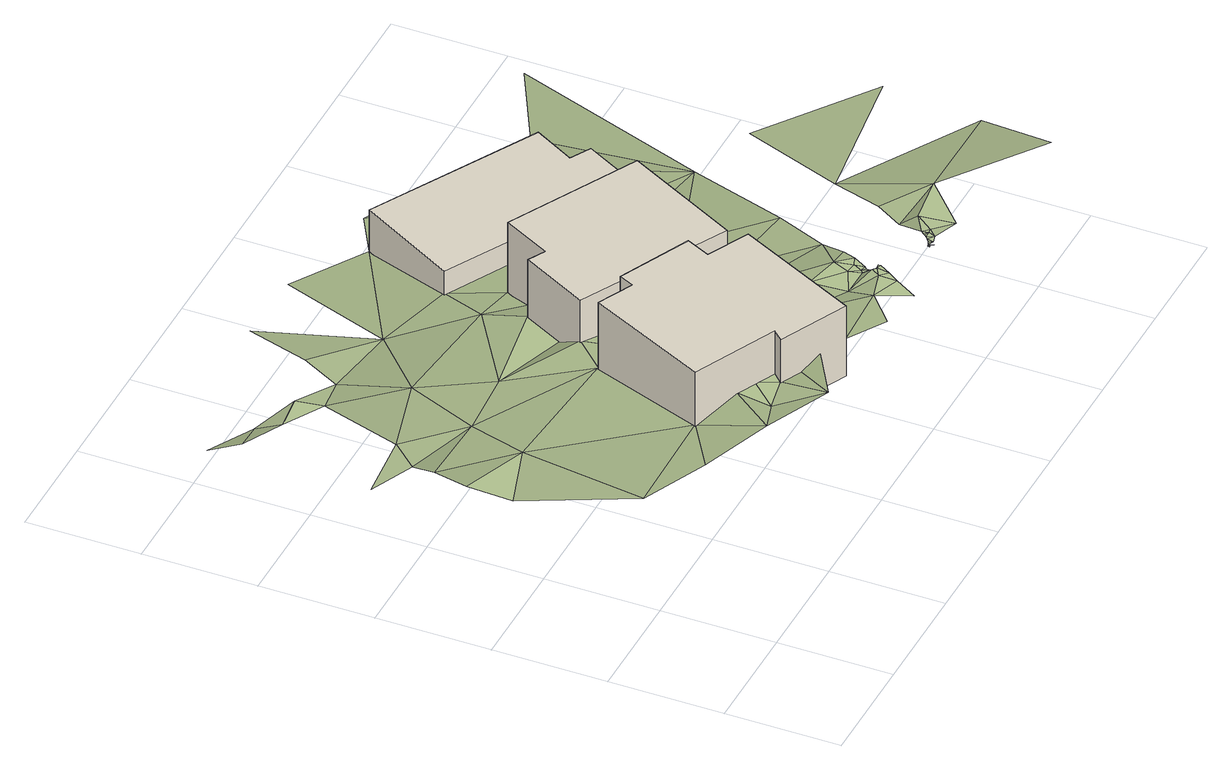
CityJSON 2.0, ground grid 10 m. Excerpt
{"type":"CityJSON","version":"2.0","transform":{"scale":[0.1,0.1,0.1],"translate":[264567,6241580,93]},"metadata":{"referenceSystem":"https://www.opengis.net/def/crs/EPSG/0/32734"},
"CityObjects":{
"building1":{"type":"Building","attributes":{"address":"20 Baris Road University Estate Cape Town","building":"house","building:levels":2,"building_height":6.9,"roof_height":109,"ground_height":100.2,"plus_code":"4FRW3F63+35G"},"geometry":[{"type":"Solid","lod":"1","boundaries":[[[[0,1,2,3]],[[1,4,5,2]],[[4,6,7,5]],[[6,8,9,7]],[[8,10,11,9]],[[10,12,13,11]],[[12,14,15,13]],[[14,16,17,15]],[[16,18,19,17]],[[18,0,3,19]],[[3,2,5,7,9,11,13,15,17,19]],[[18,16,14,12,10,8,6,4,1,0]]]]}]},
"building2":{"type":"Building","attributes":{"address":"18 Baris Road University Estate Cape Town","building":"house","building:levels":2,"building_height":6.9,"roof_height":105.6,"ground_height":97.7,"plus_code":"4FRW3F63+46C"},"geometry":[{"type":"Solid","lod":"1","boundaries":[[[[20,21,22,23]],[[21,24,25,22]],[[24,26,27,25]],[[26,28,29,27]],[[28,30,31,29]],[[30,20,23,31]],[[23,22,25,27,29,31]],[[30,28,26,24,21,20]]]]}]},
"building3":{"type":"Building","attributes":{"address":"16 Baris Road University Estate Cape Town","building":"house","building:levels":1,"building_height":4.1,"roof_height":100.7,"ground_height":95.3,"plus_code":"4FRW3F63+565"},"geometry":[{"type":"Solid","lod":"1","boundaries":[[[[32,33,34,35]],[[33,36,37,34]],[[36,38,39,37]],[[38,40,41,39]],[[40,42,43,41]],[[42,32,35,43]],[[35,34,37,39,41,43]],[[42,40,38,36,33,32]]]]}]},
"terrain1":{"type":"TINRelief","geometry":[{"type":"CompositeSurface","lod":"1","boundaries":[[[44,45,46]],[[45,47,46]],[[48,44,49]],[[47,45,50]],[[45,44,48]],[[51,52,53]],[[54,48,49]],[[50,45,55]],[[50,55,53]],[[51,53,55]],[[48,54,56]],[[57,58,54]],[[56,54,58]],[[59,45,48]],[[60,61,62]],[[59,55,45]],[[55,63,51]],[[60,62,64]],[[56,58,65]],[[57,66,58]],[[66,65,58]],[[51,63,67]],[[68,60,64]],[[66,57,69]],[[70,63,55]],[[66,71,65]],[[55,59,70]],[[64,67,68]],[[57,72,69]],[[67,73,68]],[[73,67,63]],[[70,59,74]],[[59,75,8]],[[59,8,74]],[[76,63,70]],[[74,77,70]],[[78,73,63]],[[79,70,77]],[[8,80,74]],[[73,78,81]],[[82,80,8]],[[83,84,85]],[[78,63,76]],[[79,76,70]],[[84,83,86]],[[87,80,82]],[[88,80,87]],[[89,81,78]],[[90,88,87]],[[86,83,91]],[[92,90,93]],[[91,94,86]],[[92,86,94]],[[95,83,96]],[[97,76,79]],[[79,98,97]],[[90,99,88]],[[78,76,100]],[[91,83,101]],[[101,83,95]],[[92,99,90]],[[24,76,97]],[[101,102,91]],[[103,94,91]],[[101,95,104]],[[91,102,105]],[[24,100,76]],[[106,92,94]],[[104,107,101]],[[103,91,105]],[[101,107,102]],[[92,108,99]],[[104,109,107]],[[110,102,107]],[[110,105,102]],[[94,103,106]],[[110,107,111]],[[112,107,109]],[[112,111,107]],[[110,113,105]],[[114,110,111]],[[105,115,103]],[[110,114,113]],[[105,113,115]],[[103,115,116]],[[115,113,117]],[[117,118,115]],[[116,106,103]],[[118,116,115]],[[78,100,33]],[[118,119,116]],[[106,116,119]],[[106,120,92]],[[120,108,92]],[[121,106,119]],[[33,122,78]],[[24,123,100]],[[124,125,126]],[[127,124,126]],[[120,106,121]],[[127,126,128]],[[128,126,129]],[[128,130,127]],[[130,128,131]],[[130,131,132]],[[132,131,133]],[[133,131,134]],[[134,135,133]],[[136,135,134]],[[135,136,137]],[[138,137,136]],[[138,136,139]],[[134,140,136]],[[139,136,140]],[[140,134,141]],[[120,142,108]],[[143,139,140]],[[108,142,144]],[[145,123,24]],[[143,140,141]],[[146,139,143]],[[143,141,147]],[[147,146,143]],[[148,146,147]],[[149,123,145]],[[150,144,142]],[[151,152,33]],[[153,148,147]],[[144,150,145]],[[150,149,145]],[[151,154,152]],[[147,155,153]],[[147,156,155]],[[149,150,157]],[[158,154,151]],[[159,157,158]],[[150,160,157]],[[161,162,153]],[[158,157,160]],[[158,160,154]],[[150,163,160]]]}]}
},
"vertices":[
[260,57,72],[313,165,72],[313,165,141],[260,57,141],[276,183,72],[276,183,141],[286,204,72],[286,204,141],[222,234,72],[222,234,141],[216,221,72],[216,221,141],[185,236,72],[185,236,141],[134,130,72],[134,130,141],[208,95,72],[208,95,141],[199,86,72],[199,86,141],
[340,195,47],[393,296,47],[393,296,116],[340,195,116],[279,356,47],[279,356,116],[257,314,47],[257,314,116],[242,322,47],[242,322,116],[211,263,47],[211,263,116],
[456,409,23],[311,489,23],[311,489,64],[456,409,64],[263,403,23],[263,403,64],[427,313,23],[427,313,64],[454,363,23],[454,363,64],[436,373,23],[436,373,64],
[27,126,93],[67,248,72],[7,229,72],[9,270,72],[134,130,89],[82,98,96],[28,306,61],[64,355,48],[7,351,45],[43,332,48],[137,70,105],[95,304,60],[172,112,100],[192,42,108],[168,80,99],[185,236,76],[71,480,19],[31,502,19],[39,476,28],[134,373,49],[75,457,28],[190,104,100],[199,86,100],[110,437,28],[106,461,28],[218,78,100],[155,308,61],[208,95,100],[236,69,109],[141,441,26],[211,263,76],[216,221,84],[240,361,51],[223,286,60],[204,429,30],[242,322,60],[247,245,72],[160,476,26],[240,225,81],[324,62,105],[260,57,109],[294,37,108],[286,111,99],[258,217,81],[276,229,68],[195,539,10],[286,204,80],[331,87,96],[313,165,89],[276,183,80],[329,120,96],[348,53,105],[336,33,105],[266,332,51],[257,314,60],[308,212,80],[263,403,42],[349,69,105],[354,77,105],[354,98,96],[355,63,105],[357,87,96],[361,113,96],[357,74,105],[340,195,78],[361,73,105],[357,80,96],[361,78,96],[361,75,105],[363,83,96],[362,81,96],[360,89,96],[364,97,96],[363,86,96],[365,88,96],[372,100,96],[392,137,84],[378,112,94],[263,537,9],[345,358,43],[398,49,106],[397,47,106],[399,48,106],[399,49,106],[400,49,106],[401,45,106],[401,50,106],[404,47,106],[403,51,106],[406,53,106],[411,49,106],[408,55,106],[414,55,106],[410,57,106],[411,59,106],[413,61,106],[418,56,106],[430,39,109],[419,185,76],[426,70,109],[367,246,68],[393,296,53],[426,86,96],[469,76,109],[440,110,96],[427,313,50],[474,283,52],[384,449,30],[350,511,21],[468,160,83],[422,472,25],[569,80,100],[536,5,125],[454,363,42],[456,409,36],[436,373,42],[495,433,22],[597,177,83],[523,258,63],[583,478,11]
]}
